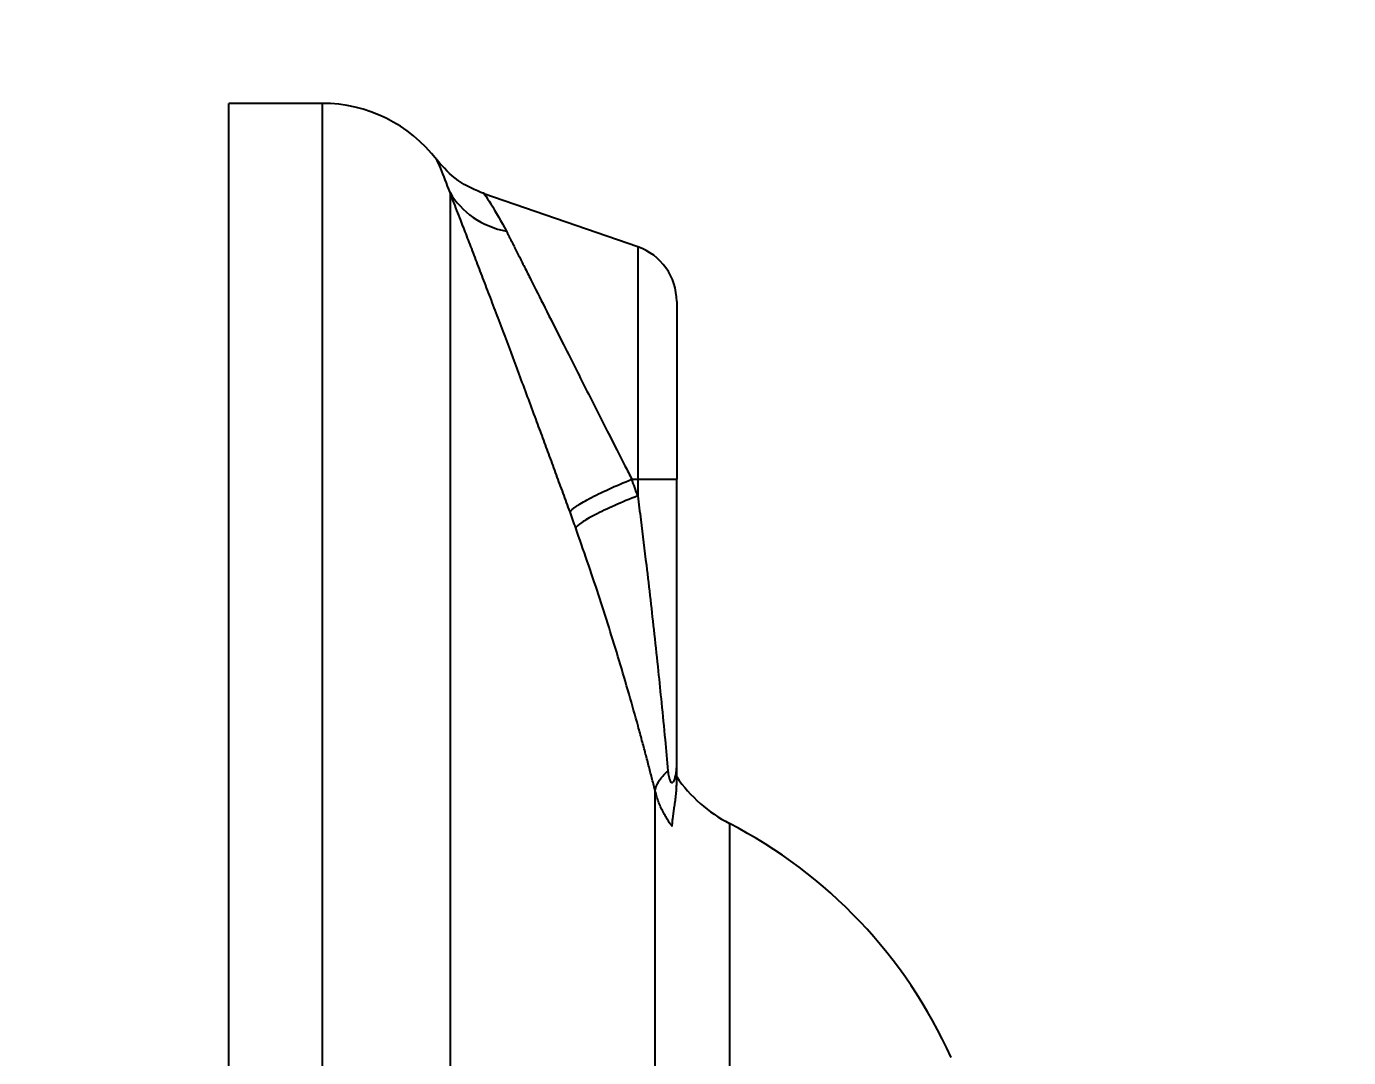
# Model space of a CAD drawing. Header units: millimetres. Extents: x 2 to 418, y 2 to 295.
# Drawn here: x 228.364 to 231.414, y 104.724 to 107.101 of the extents above; entities that cross this region are included whole.
import ezdxf

# ---------------------------------------------------------------- set-up
doc = ezdxf.new("R2010")
doc.units = ezdxf.units.MM
doc.styles.add('SLDTEXTSTYLE0', font='TXT', dxfattribs={"width": 0.75})
doc.dimstyles.new('SLDDIMSTYLE0', dxfattribs={"dimtxt": 3.175, "dimasz": 3.302, "dimexe": 0, "dimexo": 0.0625, "dimgap": 0.79375, "dimtad": 0, "dimtih": 1, "dimtoh": 1, "dimlfac": 15, "dimrnd": 1e-09, "dimzin": 4, "dimdsep": 46, "dimtxsty": 'SLDTEXTSTYLE0', "dimsah": 1, "dimcen": 0.09, "dimadec": 0, "dimazin": 1, "dimtfac": 1, "dimtmove": 0, "dimatfit": 0, "dimfxl": 0, "dimfrac": 2, "dimtolj": 1, "dimtzin": 12, "dimarcsym": 0})
doc.dimstyles.new('SLDDIMSTYLE1', dxfattribs={"dimtxt": 3.175, "dimasz": 3.302, "dimexe": 0, "dimexo": 0.0625, "dimgap": 0.79375, "dimtad": 0, "dimtih": 1, "dimtoh": 1, "dimlfac": 15, "dimrnd": 1e-09, "dimzin": 4, "dimdsep": 46, "dimtxsty": 'SLDTEXTSTYLE0', "dimsah": 1, "dimcen": 0.09, "dimadec": 0, "dimazin": 1, "dimtfac": 1, "dimtofl": 0, "dimtmove": 0, "dimatfit": 3, "dimfxl": 0, "dimfrac": 2, "dimtolj": 1, "dimtzin": 12, "dimarcsym": 0})

# ---------------------------------------------------------------- blocks, each defined once
blk = doc.blocks.new('_D_20')
at = {"color": 7, "linetype": 'Continuous', "lineweight": 0}
for p, q in [((248.4938, 273.924), (215.6555, 273.924)), ((218.8305, 273.924), (218.8305, 161.5876)), ((218.8305, 81.2573), (218.8305, 156.5473)), ((248.4938, 81.2573), (215.6555, 81.2573))]:
    blk.add_line(p, q, dxfattribs=at)
at = {"color": 7, "linetype": 'Continuous', "lineweight": 18}
for points in [[(218.8305, 273.924), (218.3225, 270.622), (219.3385, 270.622)], [(218.8305, 81.2573), (219.3385, 84.5593), (218.3225, 84.5593)]]:
    blk.add_solid(points, dxfattribs=at)
at = {"color": 7, "linetype": 'Continuous', "lineweight": 18, "insert": (211.2061, 160.6401), "char_height": 3.175, "attachment_point": 1, "style": 'SLDTEXTSTYLE0'}
blk.add_mtext('2890.00', dxfattribs=at)
blk = doc.blocks.new('_D_27')
at = {"color": 7, "linetype": 'Continuous', "lineweight": 0}
for p, q in [((236.3011, 112.2228), (242.6511, 112.2228)), ((242.6511, 112.2228), (242.6511, 106.2573)), ((242.6511, 102.2573), (242.6511, 95.9073))]:
    blk.add_line(p, q, dxfattribs=at)
at = {"color": 7, "linetype": 'Continuous', "lineweight": 18}
for points in [[(242.6511, 106.2573), (243.1591, 109.5593), (242.1431, 109.5593)], [(242.6511, 102.2573), (242.1431, 98.9553), (243.1591, 98.9553)]]:
    blk.add_solid(points, dxfattribs=at)
at = {"color": 7, "linetype": 'Continuous', "lineweight": 18, "insert": (225.7442, 113.7955), "char_height": 3.175, "attachment_point": 1, "style": 'SLDTEXTSTYLE0'}
blk.add_mtext('60.00', dxfattribs=at)

msp = doc.modelspace()

# ---------------------------------------------------------------- linework, layer by layer
at = {"color": 7, "linetype": 'Continuous', "lineweight": 25}
for p, q in [((229.04598, 106.92398), (228.83051, 106.92398)), ((228.83051, 104.25731), (228.83051, 106.92398)), ((229.34079, 106.71837), (229.34079, 104.25731)), ((229.77392, 106.59327), (229.41895, 106.7155)), ((229.86384, 106.4672), (229.86384, 106.05731)), ((229.76016, 106.05731), (229.77392, 106.05731)), ((229.77392, 106.05731), (229.77392, 106.01901)), ((229.77392, 106.05731), (229.86384, 106.05731)), ((229.86384, 105.39735), (229.86384, 106.05731)), ((229.86387, 105.37597), (229.86246, 105.38073)), ((229.81437, 104.25731), (229.81437, 105.33782))]:
    msp.add_line(p, q, dxfattribs=at)
at = {"color": 8, "linetype": 'Continuous', "lineweight": 25}
for p, q in [((229.04598, 106.92398), (229.04598, 104.25731)), ((229.77392, 106.59327), (229.77392, 106.05731)), ((229.98551, 105.26373), (229.98551, 104.25731))]:
    msp.add_line(p, q, dxfattribs=at)
at = {"color": 7, "linetype": 'Continuous', "lineweight": 25}
for centre, radius, start, end in [((229.04598, 106.59064), 0.33333, 37.54593, 90), ((229.73051, 106.4672), 0.13333, 0, 71), ((224.87545, 104.28112), 5.19762, 19.53382, 19.98246), ((224.93769, 104.28012), 4.97975, 19.53382, 19.98246), ((230.13878, 105.55973), 0.33333, 214.43059, 242.62465), ((229.46438, 104.25731), 1.13333, 24.31574, 62.62465)]:
    msp.add_arc(centre, radius, start, end, dxfattribs=at)
at = {"color": 8, "linetype": 'Continuous', "lineweight": 25}
for points, knots in [([(229.34079, 106.71837), (229.33342, 106.73835), (229.31844, 106.7789), (229.30721, 106.80037), (229.31029, 106.79371), (229.31031, 106.79367)], [0, 0, 0, 0, 0.4908885, 0.9966834, 1, 1, 1, 1]), ([(229.41937, 106.71525), (229.41934, 106.7153), (229.4141, 106.72302), (229.4339, 106.69658), (229.45875, 106.65157), (229.4712, 106.62902)], [0, 0, 0, 0, 0.0029415, 0.5005521, 1, 1, 1, 1])]:
    msp.add_open_spline(points, degree=3, knots=knots, dxfattribs=at)
at = {"color": 7, "linetype": 'Continuous', "lineweight": 25}
for points, knots in [([(229.42004, 106.71512), (229.39884, 106.72418), (229.35642, 106.74228), (229.32565, 106.77663), (229.31025, 106.7938)], [0, 0, 0, 0, 0.4999374, 1, 1, 1, 1]), ([(229.61765, 105.98186), (229.61503, 105.98904), (229.60982, 106.00337), (229.60198, 106.02487), (229.59414, 106.04632), (229.58631, 106.06771), (229.57849, 106.08904), (229.57067, 106.11031), (229.56286, 106.13153), (229.55506, 106.15269), (229.54727, 106.17379), (229.52894, 106.22335), (229.50041, 106.29995), (229.46897, 106.38364), (229.44492, 106.44723), (229.42737, 106.49344), (229.41055, 106.53751), (229.39452, 106.57937), (229.37945, 106.61854), (229.36691, 106.65104), (229.35667, 106.67749), (229.34835, 106.69895), (229.34331, 106.71191), (229.34079, 106.71837)], [0, 0, 0, 0, 0.0253226, 0.0505242, 0.0756221, 0.1006342, 0.1255779, 0.1504709, 0.1753307, 0.2001749, 0.2250206, 0.2498852, 0.3759238, 0.4997888, 0.5626312, 0.6249193, 0.687684, 0.7499616, 0.8125232, 0.874392, 0.9166049, 0.9584341, 1, 1, 1, 1]), ([(229.34079, 106.71837), (229.35342, 106.69657), (229.3902, 106.65665), (229.44366, 106.63473), (229.4712, 106.62902)], [-0.0000018, -0.0000018, -0.0000018, -0.0000018, 0.4999964, 1.0000019, 1.0000019, 1.0000019, 1.0000019]), ([(229.4712, 106.62902), (229.47283, 106.62577), (229.47612, 106.61922), (229.48142, 106.6087), (229.48701, 106.59756), (229.49294, 106.58577), (229.49919, 106.57333), (229.50577, 106.56023), (229.51267, 106.54649), (229.5199, 106.5321), (229.53495, 106.50215), (229.5606, 106.45126), (229.59495, 106.38281), (229.63499, 106.30388), (229.67018, 106.23401), (229.70258, 106.1701), (229.72457, 106.12683), (229.74345, 106.08991), (229.75493, 106.06751), (229.76016, 106.05731)], [0, 0, 0, 0, 0.0259074, 0.0522683, 0.0790813, 0.1063445, 0.1340555, 0.1622118, 0.1908106, 0.2198485, 0.2493221, 0.3670304, 0.5002994, 0.5977607, 0.7511848, 0.8279064, 0.8947668, 0.9520499, 1, 1, 1, 1]), ([(229.61765, 105.98186), (229.6195, 105.98508), (229.62861, 105.9936), (229.65981, 106.01213), (229.70575, 106.03444), (229.74191, 106.04989), (229.76016, 106.05731)], [0, 0, 0, 0, 0.2500014, 0.5000029, 0.7500043, 1, 1, 1, 1]), ([(229.77392, 106.01901), (229.75561, 106.01174), (229.71933, 105.99662), (229.67322, 105.97479), (229.64188, 105.95665), (229.63271, 105.94832), (229.63083, 105.94516)], [0, 0, 0, 0, 0.250003, 0.50000757, 0.75001214, 0.99999843, 0.99999843, 0.99999843, 0.99999843]), ([(229.77392, 106.01901), (229.77627, 106.00059), (229.78308, 105.9473), (229.79608, 105.84094), (229.8094, 105.72456), (229.82073, 105.61875), (229.82901, 105.53764), (229.83651, 105.46107), (229.84136, 105.40895), (229.84358, 105.38509)], [0, 0, 0, 0, 0.0870882, 0.2519324, 0.5027789, 0.6372481, 0.7524234, 0.8866839, 1, 1, 1, 1]), ([(229.81437, 105.33782), (229.81206, 105.34691), (229.80734, 105.36547), (229.7999, 105.39416), (229.79201, 105.42417), (229.78361, 105.45554), (229.77107, 105.50151), (229.75379, 105.56292), (229.73143, 105.63885), (229.70784, 105.7155), (229.68332, 105.7918), (229.65775, 105.86842), (229.63981, 105.91955), (229.63083, 105.94516)], [0, 0, 0, 0, 0.0461785, 0.0943222, 0.1444485, 0.1965725, 0.2507079, 0.3727642, 0.5001211, 0.6244588, 0.7491696, 0.8743262, 1, 1, 1, 1]), ([(229.84358, 105.38509), (229.84383, 105.38267), (229.84431, 105.37809), (229.84539, 105.37164), (229.84671, 105.36612), (229.84849, 105.36143), (229.85078, 105.3582), (229.85308, 105.35759), (229.85495, 105.35853), (229.85713, 105.36096), (229.85966, 105.3664), (229.86189, 105.37487), (229.86351, 105.38552), (229.86373, 105.39313), (229.86384, 105.39735)], [0, 0, 0, 0, 0.0703142, 0.1330586, 0.1932864, 0.2440515, 0.3017467, 0.3587914, 0.3998481, 0.4455495, 0.5518001, 0.6901051, 0.8282419, 1, 1, 1, 1]), ([(229.86385, 105.35904), (229.86385, 105.3646), (229.86385, 105.37732), (229.86384, 105.39014), (229.86384, 105.39735)], [0, 0, 0, 0, 0.4377611, 1, 1, 1, 1]), ([(229.81437, 105.33782), (229.81482, 105.34499), (229.81752, 105.35273), (229.82741, 105.36873), (229.83458, 105.37697), (229.84358, 105.38509)], [0, 0, 0, 0, 0.5, 0.5, 1, 1, 1, 1]), ([(229.85361, 105.2564), (229.85364, 105.25804), (229.85368, 105.26119), (229.85399, 105.26618), (229.85441, 105.27107), (229.85519, 105.27826), (229.85651, 105.28757), (229.85837, 105.30025), (229.86035, 105.31334), (229.86213, 105.3278), (229.86325, 105.34029), (229.86371, 105.34956), (229.86383, 105.355), (229.86384, 105.35781), (229.86385, 105.35904)], [0, 0, 0, 0, 0.069696, 0.1347474, 0.1951404, 0.2508868, 0.3871564, 0.5004959, 0.6255093, 0.7501161, 0.8748696, 0.9373812, 0.9726893, 1, 1, 1, 1]), ([(229.85361, 105.2564), (229.85125, 105.25961), (229.84647, 105.26606), (229.83988, 105.27645), (229.83368, 105.28744), (229.82798, 105.29909), (229.82281, 105.31138), (229.81817, 105.32429), (229.81564, 105.33328), (229.81437, 105.33782)], [0, 0, 0, 0, 0.1357467, 0.2736812, 0.413912, 0.5565483, 0.7017003, 0.8494797, 1, 1, 1, 1])]:
    msp.add_open_spline(points, degree=3, knots=knots, dxfattribs=at)

# ---------------------------------------------------------------- dimensions: what is measured, and where the dimension line sits
at = {"color": 7, "linetype": 'Continuous', "lineweight": 18}
for base, p1, p2, dimstyle, picture, middle in [((218.83051, 81.25731), (249.76384, 273.92398), (249.76384, 81.25731), 'SLDDIMSTYLE1', '_D_20', (218.83051, 159.06749)), ((242.6511, 102.25731), (253.09718, 106.25731), (253.09718, 102.25731), 'SLDDIMSTYLE0', '_D_27', (242.6511, 112.22282))]:
    dim = msp.add_linear_dim(base=base, p1=p1, p2=p2, angle=90, dimstyle=dimstyle, dxfattribs=at)
    dim.commit()
    dim.dimension.update_dxf_attribs({"geometry": picture, "text_midpoint": middle, "dimtype": 160})

doc.saveas('drawing.dxf')
